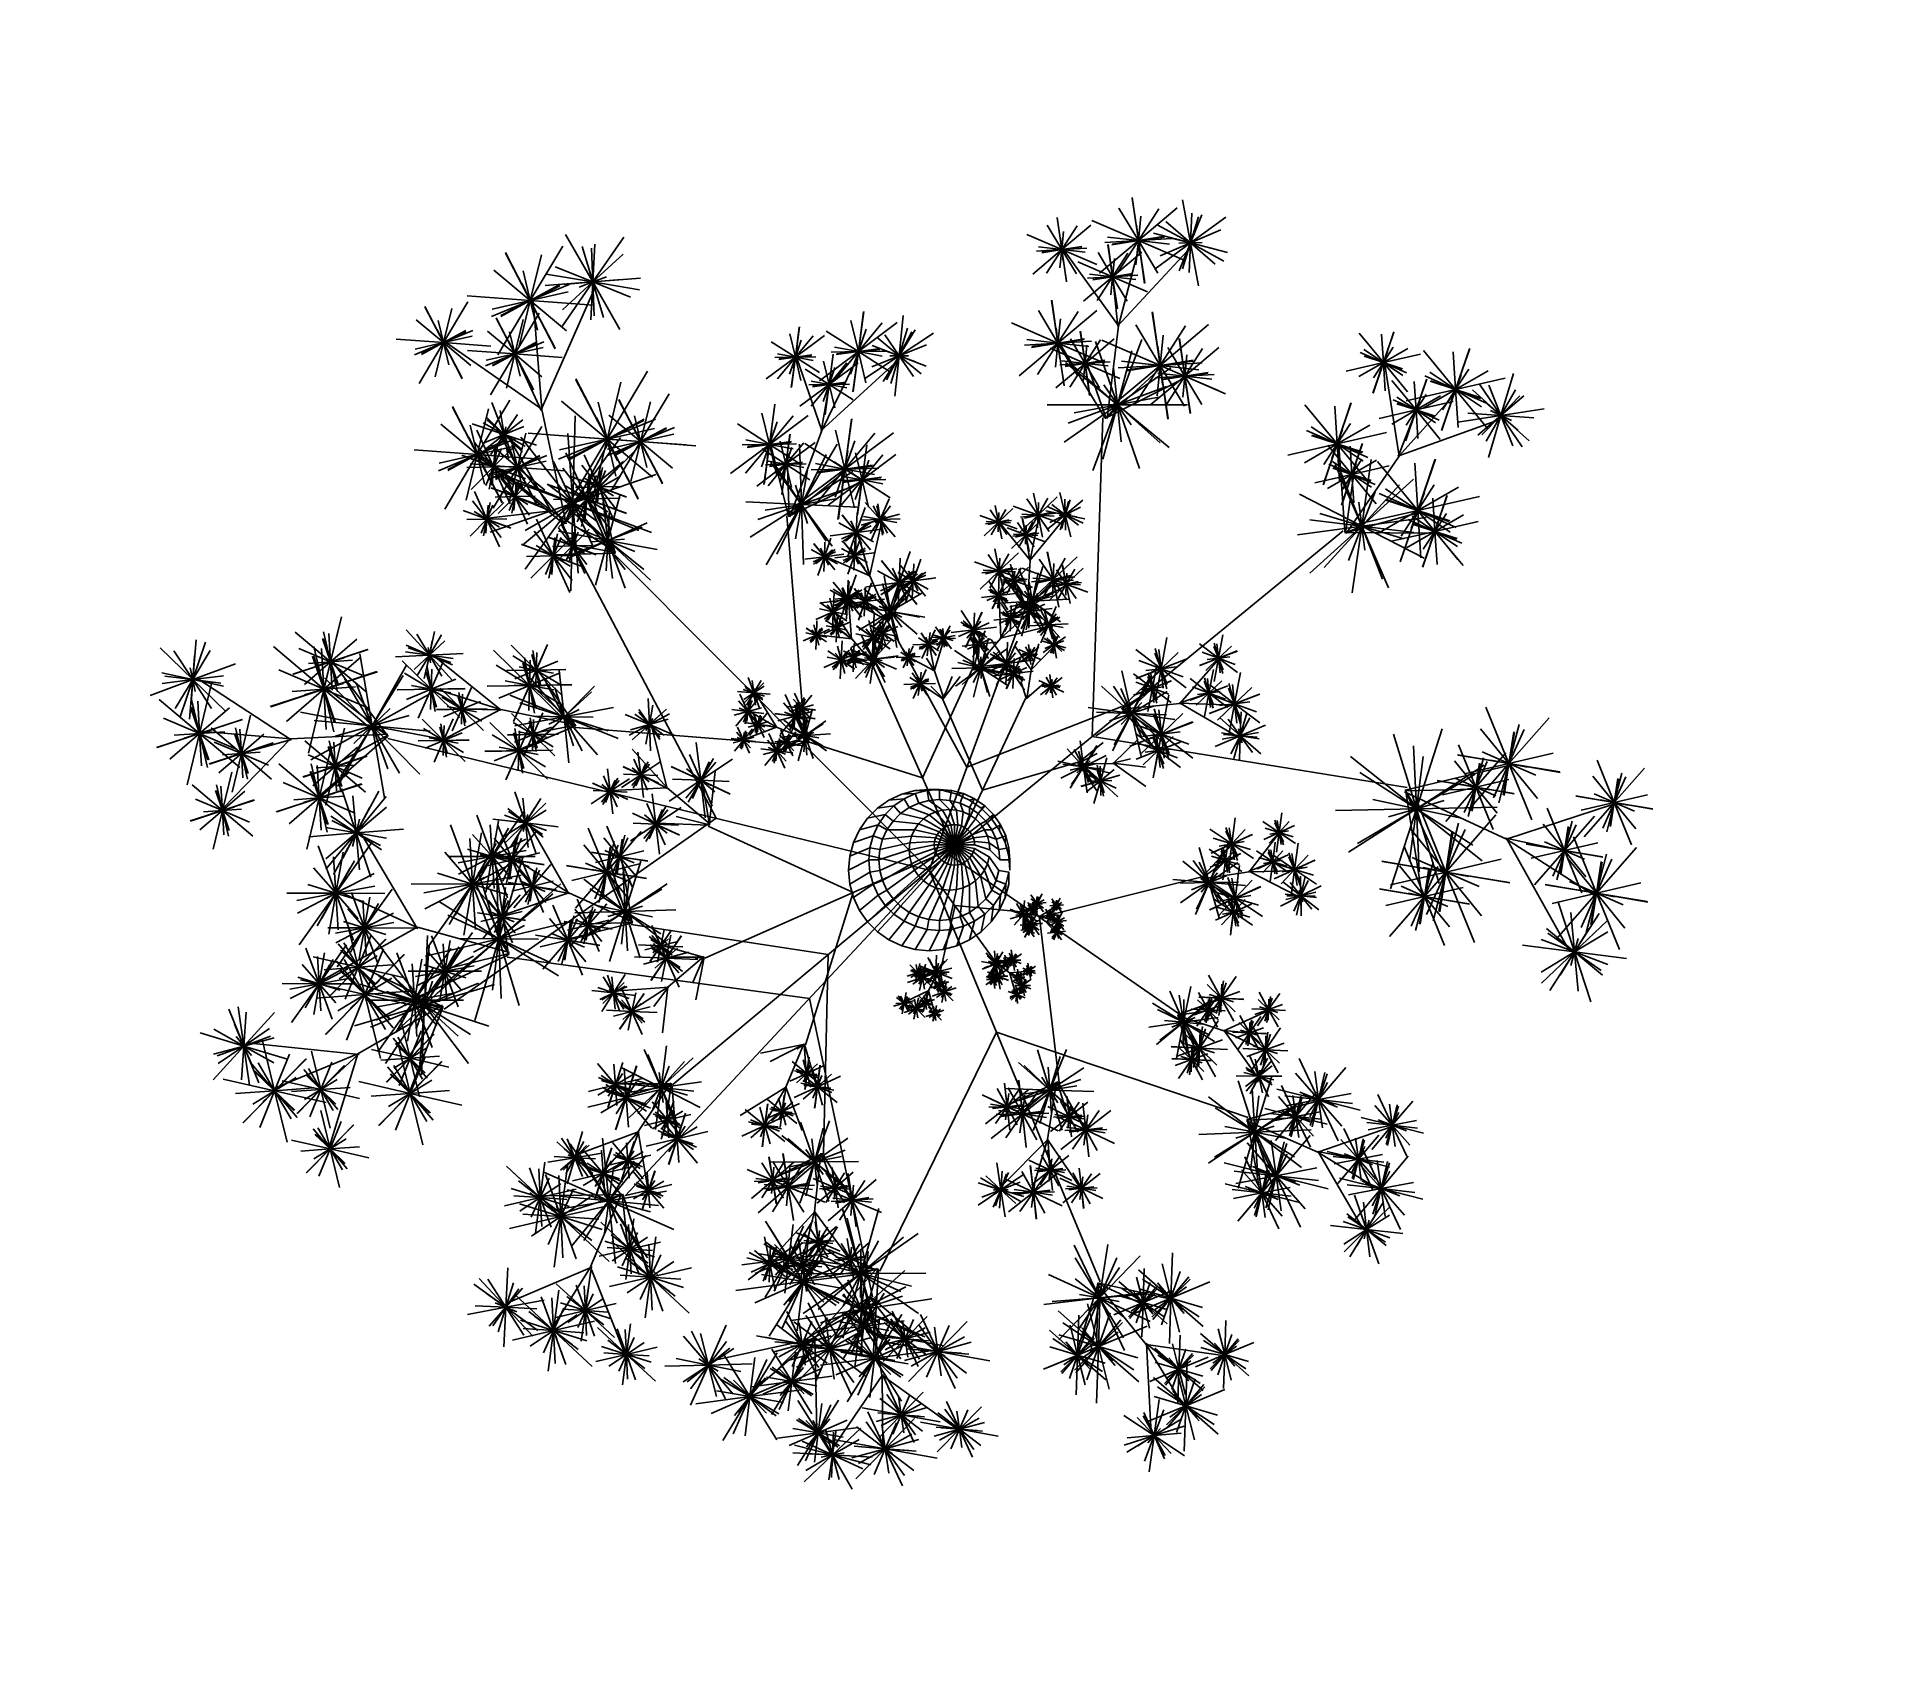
# Model space of a CAD drawing. Extents: x -177.3 to -175.77, y 2612.21 to 2613.56.
import ezdxf

# ---------------------------------------------------------------- set-up
doc = ezdxf.new("R2010")
doc.units = 0
doc.header["$LTSCALE"] = 30
doc.header["$MEASUREMENT"] = 0
doc.layers.get('0').update_dxf_attribs({"linetype": 'CONTINUOUS'})
doc.layers.add('3D', color=4, linetype='CONTINUOUS')

# ---------------------------------------------------------------- blocks, each defined once
blk = doc.blocks.new('3DTRNK-PT')
at = {"color": 33}
mesh = blk.add_polymesh((2, 36), dxfattribs=dict(at, n_close=True))
for k, corner in enumerate([(4, 0, 60), (3.939231012048836, 0.6945927106677203, 60), (3.758770483143635, 1.368080573302674, 60), (3.464101615137757, 2, 60), (3.064177772475915, 2.571150438746157, 60), (2.571150438746159, 3.064177772475912, 60), (2, 3.464101615137753, 60), (1.368080573302677, 3.758770483143634, 60), (0.6945927106677203, 3.939231012048833, 60), (0, 4, 60), (-0.6945927106677203, 3.939231012048833, 60), (-1.368080573302677, 3.758770483143634, 60), (-2, 3.464101615137755, 60), (-2.571150438746159, 3.064177772475913, 60), (-3.064177772475915, 2.571150438746159, 60), (-3.46410161513775, 2.000000000000004, 60), (-3.758770483143635, 1.368080573302679, 60), (-3.939231012048829, 0.6945927106677274, 60), (-4, 6.217248937900877e-15, 60), (-3.939231012048836, -0.694592710667715, 60), (-3.758770483143635, -1.368080573302668, 60), (-3.464101615137757, -1.999999999999993, 60), (-3.064177772475915, -2.57115043874615, 60), (-2.571150438746166, -3.064177772475906, 60), (-2.000000000000007, -3.46410161513775, 60), (-1.368080573302684, -3.75877048314363, 60), (-0.6945927106677345, -3.93923101204883, 60), (-1.4210854715202e-14, -4, 60), (0.6945927106677061, -3.939231012048834, 60), (1.368080573302663, -3.758770483143638, 60), (1.999999999999986, -3.464101615137761, 60), (2.571150438746145, -3.064177772475921, 60), (3.064177772475901, -2.571150438746169, 60), (3.46410161513775, -2.000000000000014, 60), (3.758770483143628, -1.368080573302692, 60), (3.939231012048829, -0.694592710667739, 60), (4, 0.5, 90), (3.946827135542726, 1.107768621834257, 90), (3.788924172750683, 1.697070501639841, 90), (3.53108891324554, 2.25, 90), (3.181155550916422, 2.749756633902887, 90), (2.749756633902891, 3.181155550916422, 90), (2.25, 3.531088913245535, 90), (1.697070501639843, 3.788924172750679, 90), (1.107768621834254, 3.946827135542728, 90), (0.5, 4, 90), (-0.1077686218342535, 3.946827135542728, 90), (-0.6970705016398426, 3.788924172750679, 90), (-1.25, 3.531088913245537, 90), (-1.749756633902891, 3.181155550916424, 90), (-2.181155550916422, 2.749756633902889, 90), (-2.531088913245533, 2.250000000000004, 90), (-2.788924172750676, 1.697070501639844, 90), (-2.946827135542726, 1.107768621834261, 90), (-3, 0.5000000000000053, 90), (-2.946827135542733, -0.1077686218342508, 90), (-2.788924172750683, -0.6970705016398346, 90), (-2.53108891324554, -1.249999999999994, 90), (-2.181155550916429, -1.749756633902882, 90), (-1.749756633902891, -2.181155550916419, 90), (-1.250000000000007, -2.531088913245531, 90), (-0.6970705016398497, -2.788924172750677, 90), (-0.1077686218342677, -2.946827135542726, 90), (0.4999999999999858, -3, 90), (1.107768621834246, -2.94682713554273, 90), (1.697070501639828, -2.788924172750683, 90), (2.249999999999986, -2.531088913245542, 90), (2.749756633902877, -2.181155550916431, 90), (3.181155550916415, -1.749756633902898, 90), (3.531088913245526, -1.250000000000012, 90), (3.788924172750676, -0.6970705016398551, 90), (3.946827135542726, -0.1077686218342713, 90)]):
    mesh.set_mesh_vertex(divmod(k, 36), corner)
mesh = blk.add_polymesh((2, 36), dxfattribs=dict(at, n_close=True))
for k, corner in enumerate([(4, 0), (3.939231012048836, 0.6945927106677203), (3.758770483143635, 1.368080573302674), (3.464101615137757, 2), (3.064177772475915, 2.571150438746157), (2.571150438746159, 3.064177772475912), (2, 3.464101615137753), (1.368080573302677, 3.758770483143634), (0.6945927106677203, 3.939231012048833), (0, 4), (-0.6945927106677203, 3.939231012048833), (-1.368080573302677, 3.758770483143634), (-2, 3.464101615137755), (-2.571150438746159, 3.064177772475913), (-3.064177772475915, 2.571150438746159), (-3.46410161513775, 2.000000000000004), (-3.758770483143635, 1.368080573302679), (-3.939231012048829, 0.6945927106677274), (-4, 6.217248937900877e-15), (-3.939231012048836, -0.694592710667715), (-3.758770483143635, -1.368080573302668), (-3.464101615137757, -1.999999999999993), (-3.064177772475915, -2.57115043874615), (-2.571150438746166, -3.064177772475906), (-2.000000000000007, -3.46410161513775), (-1.368080573302684, -3.75877048314363), (-0.6945927106677345, -3.93923101204883), (-1.4210854715202e-14, -4), (0.6945927106677061, -3.939231012048834), (1.368080573302663, -3.758770483143638), (1.999999999999986, -3.464101615137761), (2.571150438746145, -3.064177772475921), (3.064177772475901, -2.571150438746169), (3.46410161513775, -2.000000000000014), (3.758770483143628, -1.368080573302692), (3.939231012048829, -0.694592710667739), (4, 0, 60), (3.939231012048836, 0.6945927106677203, 60), (3.758770483143635, 1.368080573302674, 60), (3.464101615137757, 2, 60), (3.064177772475915, 2.571150438746157, 60), (2.571150438746159, 3.064177772475912, 60), (2, 3.464101615137753, 60), (1.368080573302677, 3.758770483143634, 60), (0.6945927106677203, 3.939231012048833, 60), (0, 4, 60), (-0.6945927106677203, 3.939231012048833, 60), (-1.368080573302677, 3.758770483143634, 60), (-2, 3.464101615137755, 60), (-2.571150438746159, 3.064177772475913, 60), (-3.064177772475915, 2.571150438746159, 60), (-3.46410161513775, 2.000000000000004, 60), (-3.758770483143635, 1.368080573302679, 60), (-3.939231012048829, 0.6945927106677274, 60), (-4, 6.217248937900877e-15, 60), (-3.939231012048836, -0.694592710667715, 60), (-3.758770483143635, -1.368080573302668, 60), (-3.464101615137757, -1.999999999999993, 60), (-3.064177772475915, -2.57115043874615, 60), (-2.571150438746166, -3.064177772475906, 60), (-2.000000000000007, -3.46410161513775, 60), (-1.368080573302684, -3.75877048314363, 60), (-0.6945927106677345, -3.93923101204883, 60), (-1.4210854715202e-14, -4, 60), (0.6945927106677061, -3.939231012048834, 60), (1.368080573302663, -3.758770483143638, 60), (1.999999999999986, -3.464101615137761, 60), (2.571150438746145, -3.064177772475921, 60), (3.064177772475901, -2.571150438746169, 60), (3.46410161513775, -2.000000000000014, 60), (3.758770483143628, -1.368080573302692, 60), (3.939231012048829, -0.694592710667739, 60)]):
    mesh.set_mesh_vertex(divmod(k, 36), corner)
mesh = blk.add_polymesh((2, 36), dxfattribs=dict(at, n_close=True))
for k, corner in enumerate([(4, 0.5, 90), (3.946827135542726, 1.107768621834257, 90), (3.788924172750683, 1.697070501639841, 90), (3.53108891324554, 2.25, 90), (3.181155550916422, 2.749756633902887, 90), (2.749756633902891, 3.181155550916422, 90), (2.25, 3.531088913245535, 90), (1.697070501639843, 3.788924172750679, 90), (1.107768621834254, 3.946827135542728, 90), (0.5, 4, 90), (-0.1077686218342535, 3.946827135542728, 90), (-0.6970705016398426, 3.788924172750679, 90), (-1.25, 3.531088913245537, 90), (-1.749756633902891, 3.181155550916424, 90), (-2.181155550916422, 2.749756633902889, 90), (-2.531088913245533, 2.250000000000004, 90), (-2.788924172750676, 1.697070501639844, 90), (-2.946827135542726, 1.107768621834261, 90), (-3, 0.5000000000000053, 90), (-2.946827135542733, -0.10776862183425, 90), (-2.788924172750683, -0.6970705016398346, 90), (-2.53108891324554, -1.249999999999994, 90), (-2.181155550916429, -1.749756633902882, 90), (-1.749756633902891, -2.181155550916419, 90), (-1.250000000000007, -2.531088913245531, 90), (-0.6970705016398497, -2.788924172750677, 90), (-0.1077686218342677, -2.946827135542726, 90), (0.4999999999999858, -3, 90), (1.107768621834246, -2.94682713554273, 90), (1.697070501639828, -2.788924172750683, 90), (2.249999999999986, -2.531088913245542, 90), (2.749756633902877, -2.181155550916431, 90), (3.181155550916415, -1.749756633902898, 90), (3.531088913245526, -1.250000000000012, 90), (3.788924172750676, -0.6970705016398551, 90), (3.946827135542726, -0.1077686218342713, 90), (3.5, 0.5, 120), (3.454423259036624, 1.02094453300079, 120), (3.319077862357723, 1.526060429977006, 120), (3.098076211353316, 2, 120), (2.798133329356936, 2.428362829059617, 120), (2.428362829059623, 2.798133329356935, 120), (2, 3.098076211353316, 120), (1.526060429977008, 3.319077862357725, 120), (1.020944533000787, 3.454423259036624, 120), (0.5, 3.5, 120), (-0.02094453300078669, 3.454423259036624, 120), (-0.526060429977008, 3.319077862357725, 120), (-1, 3.098076211353316, 120), (-1.428362829059616, 2.798133329356935, 120), (-1.798133329356929, 2.428362829059619, 120), (-2.098076211353316, 2.000000000000002, 120), (-2.319077862357723, 1.526060429977008, 120), (-2.454423259036624, 1.020944533000794, 120), (-2.5, 0.5000000000000036, 120), (-2.454423259036624, -0.02094453300078669, 120), (-2.31907786235773, -0.5260604299770009, 120), (-2.098076211353316, -0.9999999999999947, 120), (-1.798133329356936, -1.428362829059613, 120), (-1.428362829059623, -1.79813332935693, 120), (-1.000000000000007, -2.098076211353312, 120), (-0.5260604299770151, -2.319077862357723, 120), (-0.0209445330008009, -2.454423259036623, 120), (0.4999999999999929, -2.5, 120), (1.02094453300078, -2.454423259036625, 120), (1.526060429976994, -2.319077862357728, 120), (1.999999999999993, -2.098076211353321, 120), (2.428362829059608, -1.798133329356941, 120), (2.798133329356929, -1.428362829059626, 120), (3.098076211353309, -1.000000000000011, 120), (3.319077862357716, -0.5260604299770186, 120), (3.454423259036624, -0.02094453300080446, 120)]):
    mesh.set_mesh_vertex(divmod(k, 36), corner)
mesh = blk.add_polymesh((2, 36), dxfattribs=dict(at, n_close=True))
for k, corner in enumerate([(3.5, 0.5, 120), (3.454423259036624, 1.02094453300079, 120), (3.319077862357723, 1.526060429977006, 120), (3.098076211353316, 2, 120), (2.798133329356936, 2.428362829059617, 120), (2.428362829059623, 2.798133329356935, 120), (2, 3.098076211353316, 120), (1.526060429977008, 3.319077862357725, 120), (1.020944533000787, 3.454423259036624, 120), (0.5, 3.5, 120), (-0.02094453300078669, 3.454423259036624, 120), (-0.526060429977008, 3.319077862357725, 120), (-1, 3.098076211353316, 120), (-1.428362829059616, 2.798133329356935, 120), (-1.798133329356929, 2.428362829059619, 120), (-2.098076211353316, 2.000000000000002, 120), (-2.319077862357723, 1.526060429977008, 120), (-2.454423259036624, 1.020944533000794, 120), (-2.5, 0.5000000000000036, 120), (-2.454423259036624, -0.0209445330007858, 120), (-2.31907786235773, -0.5260604299770009, 120), (-2.098076211353316, -0.9999999999999947, 120), (-1.798133329356936, -1.428362829059613, 120), (-1.428362829059623, -1.79813332935693, 120), (-1.000000000000007, -2.098076211353312, 120), (-0.5260604299770151, -2.319077862357723, 120), (-0.0209445330008009, -2.454423259036623, 120), (0.4999999999999929, -2.5, 120), (1.02094453300078, -2.454423259036625, 120), (1.526060429976994, -2.319077862357728, 120), (1.999999999999993, -2.098076211353321, 120), (2.428362829059608, -1.798133329356941, 120), (2.798133329356929, -1.428362829059626, 120), (3.098076211353309, -1.000000000000011, 120), (3.319077862357716, -0.5260604299770186, 120), (3.454423259036624, -0.02094453300080446, 120), (3, 1, 150), (2.969615506024418, 1.34729635533386, 150), (2.879385241571818, 1.684040286651337, 150), (2.732050807568882, 2, 150), (2.532088886237958, 2.285575219373079, 150), (2.285575219373079, 2.532088886237956, 150), (2, 2.732050807568877, 150), (1.684040286651339, 2.879385241571818, 150), (1.34729635533386, 2.969615506024416, 150), (1, 3, 150), (0.6527036446661398, 2.969615506024416, 150), (0.3159597133486614, 2.879385241571818, 150), (0, 2.732050807568879, 150), (-0.2855752193730794, 2.532088886237958, 150), (-0.5320888862379576, 2.285575219373079, 150), (-0.732050807568875, 2.000000000000002, 150), (-0.8793852415718177, 1.684040286651339, 150), (-0.969615506024418, 1.347296355333864, 150), (-1, 1.000000000000004, 150), (-0.969615506024418, 0.6527036446661434, 150), (-0.8793852415718177, 0.3159597133486658, 150), (-0.7320508075688821, 3.552713678800501e-15, 150), (-0.5320888862379576, -0.285575219373075, 150), (-0.2855752193730794, -0.5320888862379531, 150), (0, -0.732050807568875, 150), (0.3159597133486614, -0.8793852415718151, 150), (0.6527036446661327, -0.9696155060244154, 150), (0.9999999999999929, -1, 150), (1.347296355333853, -0.9696155060244172, 150), (1.684040286651332, -0.8793852415718195, 150), (1.999999999999993, -0.7320508075688803, 150), (2.285575219373072, -0.5320888862379611, 150), (2.53208888623795, -0.2855752193730847, 150), (2.732050807568875, -7.105427357601002e-15, 150), (2.879385241571811, 0.3159597133486542, 150), (2.969615506024411, 0.652703644666131, 150)]):
    mesh.set_mesh_vertex(divmod(k, 36), corner)
mesh = blk.add_polymesh((2, 36), dxfattribs=dict(at, n_close=True))
for k, corner in enumerate([(3, 1, 150), (2.969615506024418, 1.34729635533386, 150), (2.879385241571818, 1.684040286651337, 150), (2.732050807568882, 2, 150), (2.532088886237958, 2.285575219373079, 150), (2.285575219373079, 2.532088886237956, 150), (2, 2.732050807568877, 150), (1.684040286651339, 2.879385241571818, 150), (1.34729635533386, 2.969615506024416, 150), (1, 3, 150), (0.6527036446661398, 2.969615506024416, 150), (0.3159597133486614, 2.879385241571818, 150), (0, 2.732050807568879, 150), (-0.2855752193730794, 2.532088886237958, 150), (-0.5320888862379576, 2.285575219373079, 150), (-0.732050807568875, 2.000000000000002, 150), (-0.8793852415718177, 1.684040286651339, 150), (-0.969615506024418, 1.347296355333864, 150), (-1, 1.000000000000004, 150), (-0.969615506024418, 0.6527036446661434, 150), (-0.8793852415718177, 0.3159597133486658, 150), (-0.7320508075688821, 3.552713678800501e-15, 150), (-0.5320888862379576, -0.285575219373075, 150), (-0.2855752193730794, -0.5320888862379531, 150), (0, -0.732050807568875, 150), (0.3159597133486614, -0.8793852415718151, 150), (0.6527036446661327, -0.9696155060244154, 150), (0.9999999999999929, -1, 150), (1.347296355333853, -0.9696155060244172, 150), (1.684040286651332, -0.8793852415718195, 150), (1.999999999999993, -0.7320508075688803, 150), (2.285575219373072, -0.5320888862379611, 150), (2.53208888623795, -0.2855752193730847, 150), (2.732050807568875, -7.105427357601002e-15, 150), (2.879385241571811, 0.3159597133486542, 150), (2.969615506024411, 0.652703644666131, 150), (2.25, 1.25, 180), (2.234807753012205, 1.42364817766693, 180), (2.189692620785905, 1.592020143325669, 180), (2.116025403784441, 1.75, 180), (2.016044443118979, 1.89278760968654, 180), (1.892787609686536, 2.016044443118979, 180), (1.75, 2.116025403784437, 180), (1.592020143325669, 2.189692620785909, 180), (1.423648177666934, 2.234807753012209, 180), (1.25, 2.25, 180), (1.076351822333066, 2.234807753012209, 180), (0.9079798566743307, 2.189692620785909, 180), (0.75, 2.116025403784439, 180), (0.6072123903134639, 2.016044443118979, 180), (0.4839555568810212, 1.89278760968654, 180), (0.3839745962155661, 1.75, 180), (0.3103073792140947, 1.592020143325669, 180), (0.2651922469877945, 1.423648177666932, 180), (0.25, 1.250000000000002, 180), (0.2651922469877945, 1.076351822333072, 180), (0.3103073792140947, 0.9079798566743342, 180), (0.383974596215559, 0.7500000000000018, 180), (0.4839555568810212, 0.6072123903134621, 180), (0.6072123903134568, 0.483955556881023, 180), (0.75, 0.3839745962155625, 180), (0.9079798566743307, 0.3103073792140929, 180), (1.076351822333066, 0.2651922469877928, 180), (1.25, 0.25, 180), (1.423648177666927, 0.265192246987791, 180), (1.592020143325669, 0.3103073792140902, 180), (1.75, 0.3839745962155598, 180), (1.892787609686536, 0.4839555568810194, 180), (2.016044443118972, 0.6072123903134568, 180), (2.116025403784434, 0.7499999999999964, 180), (2.189692620785905, 0.9079798566743271, 180), (2.234807753012205, 1.076351822333066, 180)]):
    mesh.set_mesh_vertex(divmod(k, 36), corner)
mesh = blk.add_polymesh((2, 36), dxfattribs=dict(at, n_close=True))
for k, corner in enumerate([(1.25, 1.25, 210), (1.25, 1.25, 210), (1.25, 1.25, 210), (1.25, 1.25, 210), (1.25, 1.25, 210), (1.25, 1.25, 210), (1.25, 1.25, 210), (1.25, 1.25, 210), (1.25, 1.25, 210), (1.25, 1.25, 210), (1.25, 1.25, 210), (1.25, 1.25, 210), (1.25, 1.25, 210), (1.25, 1.25, 210), (1.25, 1.25, 210), (1.25, 1.25, 210), (1.25, 1.25, 210), (1.25, 1.25, 210), (1.25, 1.25, 210), (1.25, 1.25, 210), (1.25, 1.25, 210), (1.25, 1.25, 210), (1.25, 1.25, 210), (1.25, 1.25, 210), (1.25, 1.25, 210), (1.25, 1.25, 210), (1.25, 1.25, 210), (1.25, 1.25, 210), (1.25, 1.25, 210), (1.25, 1.25, 210), (1.25, 1.25, 210), (1.25, 1.25, 210), (1.25, 1.25, 210), (1.25, 1.25, 210), (1.25, 1.25, 210), (1.25, 1.25, 210), (2.25, 1.25, 180), (2.234807753012205, 1.42364817766693, 180), (2.189692620785905, 1.592020143325669, 180), (2.116025403784441, 1.75, 180), (2.016044443118979, 1.89278760968654, 180), (1.892787609686536, 2.016044443118979, 180), (1.75, 2.116025403784437, 180), (1.592020143325669, 2.189692620785909, 180), (1.423648177666934, 2.234807753012209, 180), (1.25, 2.25, 180), (1.076351822333066, 2.234807753012209, 180), (0.9079798566743307, 2.189692620785909, 180), (0.75, 2.116025403784439, 180), (0.6072123903134639, 2.016044443118979, 180), (0.4839555568810212, 1.89278760968654, 180), (0.3839745962155661, 1.75, 180), (0.3103073792140947, 1.592020143325669, 180), (0.2651922469877945, 1.423648177666932, 180), (0.25, 1.250000000000002, 180), (0.2651922469877945, 1.076351822333072, 180), (0.3103073792140947, 0.9079798566743342, 180), (0.383974596215559, 0.7500000000000018, 180), (0.4839555568810212, 0.6072123903134621, 180), (0.6072123903134568, 0.483955556881023, 180), (0.75, 0.3839745962155625, 180), (0.9079798566743307, 0.3103073792140929, 180), (1.076351822333066, 0.2651922469877928, 180), (1.25, 0.25, 180), (1.423648177666927, 0.265192246987791, 180), (1.592020143325669, 0.3103073792140902, 180), (1.75, 0.3839745962155598, 180), (1.892787609686536, 0.4839555568810194, 180), (2.016044443118972, 0.6072123903134568, 180), (2.116025403784434, 0.7499999999999964, 180), (2.189692620785905, 0.9079798566743271, 180), (2.234807753012205, 1.076351822333066, 180)]):
    mesh.set_mesh_vertex(divmod(k, 36), corner)
blk = doc.blocks.new('3DLF-PT')
at = {"color": 94, "extrusion": (1, 0, 0)}
for p, q in [((0, 0), (-13.0216877745044, 40.09363930949625, -21.07314420336957)), ((0, 0), (13.02615786102827, 40.09039160153277, 21.07315474802443)), ((0, 0), (-34.10292402299367, 24.77722463204059, 21.07315474802443)), ((0, 0), (34.10739410951754, 24.78047234000403, -21.07314420336959)), ((0, 0), (-34.10292402299367, -24.77722463204058, 21.07315474802442)), ((0, 0), (-13.02168777450441, -40.0871438935693, -21.07314420336959)), ((0, 0, 47.121), (0, -2.426671729927917e-31)), ((0, 0), (34.10739410951753, -24.77397692407713, -21.07314420336957)), ((0, 0), (13.02615786102827, -40.09039160153277, 21.07315474802443)), ((0, -2.426671729927917e-31), (0, 1.248002603962929e-31, -47.121))]:
    blk.add_line(p, q, dxfattribs=at)
at = {"color": 94, "extrusion": (-0.2588190451025207, -0.9659258262890683, -1.775103800451576e-16)}
for p, q in [((-42.14906223740689, 0.003247707963482599, -21.07314420336963), (7.105427357601002e-15, 4.101696684377571e-15)), ((0, 1.527385160977253e-15), (42.15353232393078, 4.397524011601206e-16, 21.07315474802443))]:
    blk.add_line(p, q, dxfattribs=at)
blk = doc.blocks.new('3DLFS-PT')
at = {"xscale": 0.027777777777778, "yscale": 0.027777777777778, "zscale": 0.027777777777778}
blk.add_blockref('3DLF-PT', (0, 0), dxfattribs=at)
at = {"extrusion": (-0.594526141155628, -0.1486315352889069, 0.790219801194744), "xscale": 0.0208333333333335, "yscale": 0.0208333333333335, "zscale": 0.0208333333333335, "rotation": 200.2679952148927}
blk.add_blockref('3DLF-PT', (-1.511334124152704e-33, -5.272660765599795e-17), dxfattribs=at)
blk = doc.blocks.new('3DLFS2-PT')
at = {"color": 33, "extrusion": (0, 1, -1.83772268236293e-16)}
for p, q in [((9.36818691561831, 2.291977466666643, -0.1502973046598884), (14.26214465422848, 10.54213665470144, -1.557764305990092)), ((0.08162859699831415, -0.1752488795861211, -0.05808650573891706), (5.235000534630302, 7.080086653967243, -9.235458655894774)), ((0.06329735916760626, -0.3327784956729214, -0.03526475354937109), (4.422091105551459, 3.678509418832817, -1.118338777945141)), ((9.360076487134705, 2.298418581140508, -0.1708816525572563), (18.25361453881385, 3.648111683169219, -6.354187434553738)), ((0.08162859699831415, -0.4252488795861211, -0.05808650573891702), (9.35877271659649, 2.286801121148073, -0.1502973046598883)), ((0.08510043774639797, -0.3034335492135602, -0.08090825792846373), (7.29790996370923, -3.518336110898304, -5.997217189685406))]:
    blk.add_line(p, q, dxfattribs=at)
at = {"color": 33, "extrusion": (0.6815083644959375, 0.5480530143878596, -0.4849579801822556)}
for p, q in [((9.25728498269909, 2.324477384275745, -0.006236057424778813), (13.67807539378381, 4.788938453676167, 5.810874972183123)), ((0.01179544470537763, -0.2019346064127403, 0.08597474149619252), (7.150931274185638, -6.173111547058028, 5.162130073808742))]:
    blk.add_line(p, q, dxfattribs=at)
at = {"color": 33, "extrusion": (0.818019349614247, 0.551113926009547, 0.1646747831789309)}
blk.add_line((9.265934496916543, 2.373748936365563, -0.1708816525572563), (19.80655751097297, -1.380250042961535, 1.329371515723692), dxfattribs=at)
at = {"color": 33, "extrusion": (0.653028775986381, 0.5980089633112095, -0.4646920459112483)}
blk.add_line((0.08182477091158091, -0.3128463585091394, 0.05808650573890603), (1.805783965723982, -0.8467787163669698, 8.445513518294685), dxfattribs=at)
at = {"extrusion": (0, 1, -1.83772268236293e-16), "rotation": 215.4354665331747}
for p, xscale, yscale, zscale in [((-14.26214465422848, -1.557764305990089, 10.79213665470144), 3, 3, 3), ((-5.235000534724932, -9.235458656176457, 7.330086653818697), 4, 4, 4), ((-13.76326393934582, 5.75025522466034, 4.857445080474662), 3, 3, 3), ((-4.422091105551459, -1.118338777945139, 3.928509418832817), 3, 3, 3), ((-18.2536145379637, -6.354187434337921, 3.898111683449727), 4, 4, 4), ((-7.297909963709245, -5.997217189685412, -3.268336110898304), 5, 5, 5), ((-7.300011228919146, 5.056045515643869, -6.053224950160669), 3.5, 3.5, 3.5)]:
    blk.add_blockref('3DLFS-PT', p, dxfattribs=dict(at, xscale=xscale, yscale=yscale, zscale=zscale))
at = {"extrusion": (0.653028775986381, 0.5980089633112095, -0.4646920459112483), "xscale": 6, "yscale": 6, "zscale": 6, "rotation": 203.0517037809016}
blk.add_blockref('3DLFS-PT', (-1.844039337101137, 7.831376308216575, -3.251715325083509), dxfattribs=at)
at = {"extrusion": (0.818019349614247, 0.551113926009547, 0.1646747831789309), "xscale": 3.5, "yscale": 3.5, "zscale": 3.5, "rotation": 173.6692506792642}
blk.add_blockref('3DLFS-PT', (-12.21145266341843, -1.266793562031418, 16.09788623928798), dxfattribs=at)
blk = doc.blocks.new('3DBR-PT')
at = {"color": 33}
for p, q in [((21.7510279299679, -0.03641469922088938, 7.103930296652663), (43.52812462508039, 24.68915114015859, 19.68004446584202)), ((0, 0, -0.5), (55.25845603235547, -0.09251149243647933, 18.81777428283119)), ((21.7510279299679, -0.03641469922088938, 7.103930296652663), (43.52812462508039, -24.76198053860037, 19.68004446584202))]:
    blk.add_line(p, q, dxfattribs=at)
at = {"rotation": 27.21965119293506}
blk.add_blockref('3DLFS2-PT', (43.52812462508039, 24.68915114015859, 19.68004446584202), dxfattribs=at)
blk.add_blockref('3DLFS2-PT', (55.25845603235547, -0.09251149243647933, 18.81777428283119))
at = {"xscale": 1.2, "yscale": 1.2, "zscale": 1.2, "rotation": 279.3470071583325}
blk.add_blockref('3DLFS2-PT', (43.52812462508039, -24.76198053860037, 19.68004446584202), dxfattribs=at)
blk = doc.blocks.new('3DBR2-PT')
at = {"color": 33}
for p, q in [((10.87551396498395, -0.01820734961044469, 3.551965148326332), (21.7640623125402, 12.34457557007929, 9.840022232921008)), ((0, 0, -0.25), (27.62922801617773, -0.04625574621823966, 9.408887141415597)), ((10.87551396498395, -0.01820734961044469, 3.551965148326332), (21.7640623125402, -12.38099026930018, 9.840022232921008))]:
    blk.add_line(p, q, dxfattribs=at)
for p, xscale, yscale, zscale, rotation in [((21.7640623125402, 12.34457557007929, 9.840022232921008), 0.5, 0.5, 0.5, 27.21965119293506), ((21.7640623125402, -12.38099026930018, 9.840022232921008), 0.6, 0.6, 0.6, 279.3470071583325)]:
    blk.add_blockref('3DLFS2-PT', p, dxfattribs=dict(xscale=xscale, yscale=yscale, zscale=zscale, rotation=rotation))
at = {"xscale": 0.5, "yscale": 0.5, "zscale": 0.5}
blk.add_blockref('3DLFS2-PT', (27.62922801617773, -0.04625574621823966, 9.408887141415597), dxfattribs=at)

msp = doc.modelspace()

# ---------------------------------------------------------------- linework, layer by layer
at = {"color": 33, "extrusion": (-0.9992496914625707, -0.03873053203813873, -1.83772268236293e-16)}
for p, q in [((-176.5524855254847, 2613.031170677317, 3.289577494745549), (-176.5567715195161, 2613.053534560524, 3.273925074489003)), ((-176.5524700278477, 2613.031191824154, 3.289629601963816), (-176.5738186267318, 2613.042762227553, 3.286066739996648)), ((-176.5446863248829, 2613.007967872254, 3.289863024380204), (-176.5524560112869, 2613.031168518433, 3.289629601963816)), ((-176.5449947972304, 2613.007964711202, 3.289805253396711), (-176.5375698607029, 2613.026524714707, 3.274828708966862)), ((-176.5453187000501, 2613.007943361637, 3.289863024380204), (-176.5641763254433, 2613.020267488393, 3.2666314245193)), ((-176.544918431541, 2613.007912437351, 3.289920795363697), (-176.5554923339041, 2613.018544732478, 3.287179101778341))]:
    msp.add_line(p, q, dxfattribs=at)
at = {"color": 33, "extrusion": (-0.5823827451538178, 0.7960606471444719, 0.1646747831789309)}
msp.add_line((-176.5526668437554, 2613.030925159515, 3.289577494745549), (-176.5442045295289, 2613.057955723809, 3.293375235615735), dxfattribs=at)
at = {"color": 33, "extrusion": (-0.9063077870366499, 0.4226182617406994, -1.83772268236293e-16)}
for p, q in [((-176.4715860045548, 2613.032064679785, 3.287446851222542), (-176.4852781132633, 2613.05211868358, 3.283883989255375)), ((-176.471609458602, 2613.032052963422, 3.287394744004275), (-176.4651915135483, 2613.053900686376, 3.271742323747729)), ((-176.4755187356563, 2613.007909140403, 3.287738044622424), (-176.4800584361147, 2613.022200544484, 3.284996351037068)), ((-176.4752869765065, 2613.00785227015, 3.287680273638931), (-176.4715842002999, 2613.032037543733, 3.287446851222542)), ((-176.4755627343609, 2613.007990555316, 3.287622502655438), (-176.4604706383088, 2613.02109902774, 3.272645958225589))]:
    msp.add_line(p, q, dxfattribs=at)
at = {"color": 33, "extrusion": (-0.153768927082562, 0.9742881159332951, 0.1646747831789309)}
msp.add_line((-176.471882998172, 2613.031917569886, 3.287394744004275), (-176.4519939446015, 2613.052084069735, 3.291192484874461), dxfattribs=at)
at = {"color": 33, "extrusion": (-0.5740369870775699, 0.6597706381193793, -0.4849579801822556)}
for p, q in [((-176.5525413633117, 2613.030908111268, 3.289994278605067), (-176.5592086444414, 2613.041848881723, 3.304719713465416)), ((-176.5452443518716, 2613.007769334966, 3.290227701021455), (-176.5308401943076, 2613.026413212751, 3.303077480629672))]:
    msp.add_line(p, q, dxfattribs=at)
at = {"color": 33, "extrusion": (-0.6228524240107448, 0.6293775976079524, -0.4646920459112483)}
msp.add_line((-176.5449706663685, 2613.007957348255, 3.290157104741459), (-176.5437891053277, 2613.012370452238, 3.311389037481043), dxfattribs=at)
at = {"color": 33, "extrusion": (-0.2659982939926425, 0.8445745734154102, -0.4646920459112483)}
msp.add_line((-176.4755446435951, 2613.007972970218, 3.287974354000185), (-176.4724753623774, 2613.011356915558, 3.309206286739769), dxfattribs=at)
at = {"color": 33, "extrusion": (-0.9100487509996142, 0.3803859705470408, 0.1646747831789309)}
msp.add_line((-176.7761411981791, 2612.932635630891, 3.116558369251988), (-176.7890614987857, 2612.985461051747, 3.123850031722746), dxfattribs=at)
at = {"color": 33, "extrusion": (-0.8353566455082384, -0.5497083543163804, -1.83772268236293e-16)}
for p, q in [((-176.7760868743789, 2612.933219117519, 3.116558369251988), (-176.8053279576066, 2612.965721508775, 3.086505722359419)), ((-176.7760823919419, 2612.933269255447, 3.116658415111061), (-176.8226540349072, 2612.931096797548, 3.1098177201341)), ((-176.7402389743806, 2612.902824867396, 3.117106586150527), (-176.7760362232959, 2612.933244862958, 3.116658415111061)), ((-176.7407428294806, 2612.902513504323, 3.116995665862221), (-176.7469608459077, 2612.940387430602, 3.08824070055691)), ((-176.7412539928506, 2612.902156932167, 3.117106586150527), (-176.7844796658115, 2612.903695626145, 3.07250191441759)), ((-176.7405654346528, 2612.902503384308, 3.117217506438834), (-176.7684971275445, 2612.90948328689, 3.11195345475495))]:
    msp.add_line(p, q, dxfattribs=at)
at = {"color": 33, "extrusion": (0.2698105341070511, 0.9629134310439686, -1.83772268236293e-16)}
for p, q in [((-176.4323894397353, 2612.95379083176, 3.28990294152427), (-176.4163522245304, 2612.96195148174, 3.286612909221843)), ((-176.4322067094771, 2612.954236585243, 3.289833616344079), (-176.4111865197442, 2612.971234913958, 3.261955696510993)), ((-176.4030211800653, 2612.953842033522, 3.289553509444413), (-176.3819444272571, 2612.973962859554, 3.285278075083812)), ((-176.4324116089929, 2612.953505329525, 3.289833616344079), (-176.4030529593355, 2612.953834608452, 3.289553509444413)), ((-176.4323016141705, 2612.953858796639, 3.289764291163888), (-176.4138389092544, 2612.938543528399, 3.271792437848068)), ((-176.4030396241292, 2612.953867521221, 3.289490980782491), (-176.3759196160696, 2612.950526277851, 3.270708076474637))]:
    msp.add_line(p, q, dxfattribs=at)
at = {"color": 33, "extrusion": (-0.8324505691596304, 0.2680332206338504, -0.4849579801822556)}
for p, q in [((-176.7409590707377, 2612.901944701758, 3.117806765301729), (-176.7357895725235, 2612.946883558424, 3.142478342149504)), ((-176.7759180427764, 2612.932732154046, 3.117358594262263), (-176.7977351434234, 2612.944096488243, 3.145631429194134))]:
    msp.add_line(p, q, dxfattribs=at)
at = {"color": 33, "extrusion": (0.8041040340729145, 0.3438494726551316, -0.4849579801822556)}
for p, q in [((-176.4324328446148, 2612.954215763998, 3.29027122831358), (-176.4164446740887, 2612.930898712979, 3.30569096384344)), ((-176.403318933886, 2612.954027991534, 3.289991121413914), (-176.3883681533054, 2612.957613325268, 3.307661643246333))]:
    msp.add_line(p, q, dxfattribs=at)
at = {"color": 33, "extrusion": (0.7901592970472907, 0.3996368198208842, -0.4646920459112483)}
msp.add_line((-176.4323189102912, 2612.953833948686, 3.290186512777585), (-176.4277139001437, 2612.950859230711, 3.315664832065086), dxfattribs=at)
at = {"color": 33, "extrusion": (0.9363781613278801, 0.3099647637606422, 0.1646747831789309)}
msp.add_line((-176.4032532509904, 2612.954165022825, 3.289490980782491), (-176.3754984578904, 2612.934545415745, 3.294048269826715), dxfattribs=at)
at = {"color": 33, "extrusion": (-0.3996756274310102, -0.7778657662445208, -0.4849579801822556)}
for p, q in [((-176.7448868633127, 2612.79148174294, 3.114244720448292), (-176.7811390288308, 2612.801814688614, 3.134804367821437)), ((-176.7749339358624, 2612.766902976622, 3.11387124458207), (-176.7872313003783, 2612.750501551341, 3.13743194035863))]:
    msp.add_line(p, q, dxfattribs=at)
at = {"color": 33, "extrusion": (0.4067366430758006, -0.9135454576426008, -1.83772268236293e-16)}
for p, q in [((-176.7453253049628, 2612.791736535727, 3.113568804248702), (-176.7773094348292, 2612.791749681583, 3.089606333160943)), ((-176.7455131351434, 2612.792192981438, 3.113661237822291), (-176.7753715155907, 2612.76687519278, 3.113287761956069)), ((-176.7452929741716, 2612.791881032305, 3.113753671395879), (-176.7548127329825, 2612.769858358627, 3.10936696165931)), ((-176.7451012898881, 2612.79126796185, 3.113661237822291), (-176.7522168677857, 2612.755933084763, 3.076490678044844)), ((-176.7753572012607, 2612.766830059461, 3.113204390406841), (-176.8060405300986, 2612.747185043431, 3.088160517996367)), ((-176.7753978214513, 2612.766840531124, 3.113287761956069), (-176.7799146928785, 2612.728252082595, 3.107587182808601))]:
    msp.add_line(p, q, dxfattribs=at)
at = {"color": 33, "extrusion": (-0.3533393137458249, -0.8119191042391156, -0.4646920459112483)}
msp.add_line((-176.7453286912223, 2612.79177676013, 3.114131766400298), (-176.7525870653557, 2612.790912334031, 3.148102858783632), dxfattribs=at)
at = {"color": 33, "extrusion": (-0.5231396328864016, -0.8361860679827505, 0.1646747831789309)}
msp.add_line((-176.774884770723, 2612.766706418973, 3.113204390406841), (-176.8200701684511, 2612.763232087033, 3.119280775799139), dxfattribs=at)
at = {"color": 33, "extrusion": (0.0003827293486104304, -0.8745373696851341, -0.4849579801822556)}
for p, q in [((-176.6609500763087, 2612.718859260198, 3.117737121634329), (-176.697913980413, 2612.711466083315, 3.138296769007475)), ((-176.6764273221843, 2612.683258737974, 3.117363645768108), (-176.6798608106616, 2612.663048763156, 3.140924341544667))]:
    msp.add_line(p, q, dxfattribs=at)
at = {"color": 33, "extrusion": (0.7795528304226783, -0.6263364787236897, -1.83772268236293e-16)}
for p, q in [((-176.6614565077041, 2612.718885292612, 3.11706120543474), (-176.6899047134762, 2612.704267347323, 3.09309873434698)), ((-176.6618323171005, 2612.71920527724, 3.117153639008329), (-176.6768037357241, 2612.68303388067, 3.116780163142106)), ((-176.6614938504009, 2612.719028575774, 3.117246072581916), (-176.6598861508863, 2612.695090337199, 3.112859362845347)), ((-176.6610429730866, 2612.718571073975, 3.117153639008329), (-176.6512082916277, 2612.683894510879, 3.079983079230881)), ((-176.6767703624562, 2612.683000292852, 3.116696791592878), (-176.6950701172485, 2612.651496129668, 3.091652919182405)), ((-176.6768112741177, 2612.682991025082, 3.116780163142106), (-176.6631774749445, 2612.646609848528, 3.111079583994639))]:
    msp.add_line(p, q, dxfattribs=at)
at = {"color": 33, "extrusion": (0.05716383591083388, -0.8836252589931876, -0.4646920459112483)}
msp.add_line((-176.6614779177284, 2612.718919513662, 3.117624167586336), (-176.6675371051702, 2612.714830812757, 3.15159525996967), dxfattribs=at)
at = {"color": 33, "extrusion": (-0.08273293805913345, -0.9828720551247124, 0.1646747831789309)}
msp.add_line((-176.6762936955661, 2612.683106435488, 3.116696791592878), (-176.7148860721755, 2612.659348918406, 3.122773176985177), dxfattribs=at)
at = {"layer": '3D', "color": 33}
for p, q in [((-176.512325398842, 2612.931306282731, 3.258174889152946), (-176.5457539891391, 2613.007719700213, 3.290010064560832)), ((-176.5356785372673, 2612.881443432626, 3.2389263), (-176.4763499217624, 2613.008119933574, 3.287827313819558)), ((-176.512325398842, 2612.931306282731, 3.258174889152946), (-176.432301841348, 2612.954816094864, 3.290010064560832)), ((-176.6204380337805, 2612.845745939262, 3.066452622644714), (-176.7417474257864, 2612.90135729443, 3.117388903297332)), ((-176.5398975372673, 2612.881443432626, 3.03565488), (-176.744510556005, 2612.790754000665, 3.113896502111295)), ((-176.6204380337805, 2612.845745939262, 3.066452622644714), (-176.6602825699794, 2612.718384232507, 3.117388903297332))]:
    msp.add_line(p, q, dxfattribs=at)

# ---------------------------------------------------------------- block references
at = {"extrusion": (-0.9992496914625707, -0.03873053203813873, -1.83772268236293e-16), "rotation": 215.4354665331747}
for p, xscale, yscale, zscale in [((-2617.931075880668, 3.273925074489563, 75.21997867883674), 0.0101256, 0.0101256, 0.0101256), ((-2617.920971873804, 3.286066739996662, 75.23743021364898), 0.007594200000000001, 0.007594200000000001, 0.007594200000000001), ((-2617.89812056118, 3.266631424518601, 75.22866638027674), 0.0101256, 0.0101256, 0.0101256)]:
    msp.add_blockref('3DLFS-PT', p, dxfattribs=dict(at, xscale=xscale, yscale=yscale, zscale=zscale))
at = {"extrusion": (-0.5823827451538178, 0.7960606471444719, 0.1646747831789309), "xscale": 0.0088599, "yscale": 0.0088599, "zscale": 0.0088599, "rotation": 173.6692506792642}
msp.add_blockref('3DLFS-PT', (-1400.378047413568, -361.2070938244593, 2183.512349074762), dxfattribs=at)
at = {"extrusion": (-0.9063077870366499, 0.4226182617406994, -1.83772268236293e-16), "rotation": 215.4354665331747}
for p, xscale, yscale, zscale in [((-2293.642318769852, 3.302383509895495, 1264.259135859035), 0.007594200000000001, 0.007594200000000001, 0.007594200000000001), ((-2293.625957691941, 3.300626187438092, 1264.231516588919), 0.0088599, 0.0088599, 0.0088599)]:
    msp.add_blockref('3DLFS-PT', p, dxfattribs=dict(at, xscale=xscale, yscale=yscale, zscale=zscale))
at = {"extrusion": (-0.153768927082562, 0.9742881159332951, 0.1646747831789309), "xscale": 0.0088599, "yscale": 0.0088599, "zscale": 0.0088599, "rotation": 173.6692506792642}
msp.add_blockref('3DLFS-PT', (-233.0730672187316, -426.3262561324505, 2573.541509510659), dxfattribs=at)
at = {"extrusion": (-0.9100487509996142, 0.3803859705470408, 0.1646747831789309), "xscale": 0.01701100799999999, "yscale": 0.01701100799999999, "zscale": 0.01701100799999999, "rotation": 173.6692506792642}
msp.add_blockref('3DLFS-PT', (-2342.678515133275, -189.7222924890258, 1155.346220937497), dxfattribs=at)
at = {"extrusion": (-0.8353566455082384, -0.5497083543163804, -1.83772268236293e-16), "rotation": 215.4354665331747}
for p, xscale, yscale, zscale in [((-2279.927821416392, 3.145336799762446, -1288.667703276453), 0.01458086399999999, 0.01458086399999999, 0.01458086399999999), ((-2279.896397934049, 3.088240700556669, -1288.707196913268), 0.02430143999999999, 0.02430143999999999, 0.02430143999999999), ((-2279.930246120344, 3.109817720133859, -1288.638858966211), 0.01458086399999999, 0.01458086399999999, 0.01458086399999999), ((-2279.886371600106, 3.072501914415981, -1288.655685526286), 0.019441152, 0.019441152, 0.019441152)]:
    msp.add_blockref('3DLFS-PT', p, dxfattribs=dict(at, xscale=xscale, yscale=yscale, zscale=zscale))
at = {"extrusion": (0.7901592970472907, 0.3996368198208842, -0.4646920459112483), "xscale": 0.01822608, "yscale": 0.01822608, "zscale": 0.01822608, "rotation": 203.0517037809016}
msp.add_blockref('3DLFS-PT', (2411.316849847772, 477.784352113107, 903.2846102618416), dxfattribs=at)
at = {"extrusion": (0.2698105341070511, 0.9629134310439686, -1.83772268236293e-16), "xscale": 0.0151884, "yscale": 0.0151884, "zscale": 0.0151884, "rotation": 215.4354665331747}
msp.add_blockref('3DLFS-PT', (874.8695989260457, 3.271792437848521, 2468.43606537598), dxfattribs=at)
at = {"extrusion": (0.4067366430758006, -0.9135454576426008, -1.83772268236293e-16), "rotation": 215.4354665331747}
for p, xscale, yscale, zscale in [((901.224037273166, 3.089606333160491, -2458.804831539168), 0.02025119999999999, 0.02025119999999999, 0.02025119999999999), ((901.2240287625376, 3.134374699900124, -2458.81611100734), 0.01417584, 0.01417584, 0.01417584), ((901.1796640402712, 3.08816051799679, -2458.775805705654), 0.01620096, 0.01620096, 0.01620096)]:
    msp.add_blockref('3DLFS-PT', p, dxfattribs=dict(at, xscale=xscale, yscale=yscale, zscale=zscale))
at = {"extrusion": (-0.5231396328864016, -0.8361860679827505, 0.1646747831789309), "xscale": 0.01417584, "yscale": 0.01417584, "zscale": 0.01417584, "rotation": 173.6692506792642}
msp.add_blockref('3DLFS-PT', (-1535.659425322153, 352.3870871824352, -2091.739188148458), dxfattribs=at)
at = {"extrusion": (0.7795528304226783, -0.6263364787236897, -1.83772268236293e-16), "rotation": 215.4354665331747}
for p, xscale, yscale, zscale in [((1926.085321680325, 3.112859362845022, -1774.140944571545), 0.01215072, 0.01215072, 0.01215072), ((1926.082029202038, 3.079983079229414, -1774.127167367365), 0.01620096, 0.01620096, 0.01620096), ((1926.029300690858, 3.091652919182953, -1774.141067689669), 0.01620096, 0.01620096, 0.01620096), ((1926.047487688466, 3.140678817018134, -1774.137182159171), 0.01215072, 0.01215072, 0.01215072)]:
    msp.add_blockref('3DLFS-PT', p, dxfattribs=dict(at, xscale=xscale, yscale=yscale, zscale=zscale))
at = {"layer": '3D'}
for name, p, xscale, yscale, zscale, rotation in [('3DBR-PT', (-176.5567735372673, 2612.864567432626, 1.653848), 0.008100479999999998, 0.008100479999999998, 0.008100479999999998, 39.4278021960362), ('3DBR-PT', (-176.5567735372673, 2612.864567432626, 1.118035), 0.008438, 0.008438, 0.008438, 166.4368729132545), ('3DBR-PT', (-176.5567735372673, 2612.864567432626, 2.231851), 0.006750399999999999, 0.005062799999999999, 0.006750399999999999, 135), ('3DBR2-PT', (-176.5567735372673, 2612.864567432626, 0.9450559999999999), 0.008438, 0.008438, 0.008438, 70), ('3DBR-PT', (-176.5567735372673, 2612.864567432626, 2.192283466019254), 0.006750399999999999, 0.008438, -0.005062799999999999, 227.0901591537107), ('3DBR2-PT', (-176.5356785372673, 2612.881443432626, 2.733912), 0.00607536, 0.00607536, 0.00607536, 114), ('3DBR-PT', (-176.5567735372673, 2612.864567432626, 1.620096), 0.005062799999999999, 0.005062799999999999, 0.005062799999999999, 220), ('3DBR-PT', (-176.5398975372673, 2612.877224432626, 2.556714), 0.004219, 0.004219, 0.004219, 325.3888578154696), ('3DBR-PT', (-176.5567735372673, 2612.864567432626, 1.13913), 0.006750399999999999, 0.006750399999999999, 0.008438, 292.6198649480405), ('3DBR2-PT', (-176.5567735372673, 2612.864567432626, 2.312012), 0.0033752, 0.0033752, 0.0033752, 306)]:
    msp.add_blockref(name, p, dxfattribs=dict(at, xscale=xscale, yscale=yscale, zscale=zscale, rotation=rotation))
at = {"layer": '3D', "xscale": 0.016876, "yscale": 0.016876, "zscale": 0.016876}
msp.add_blockref('3DTRNK-PT', (-176.5567735372673, 2612.864567432626), dxfattribs=at)

doc.saveas('drawing.dxf')
